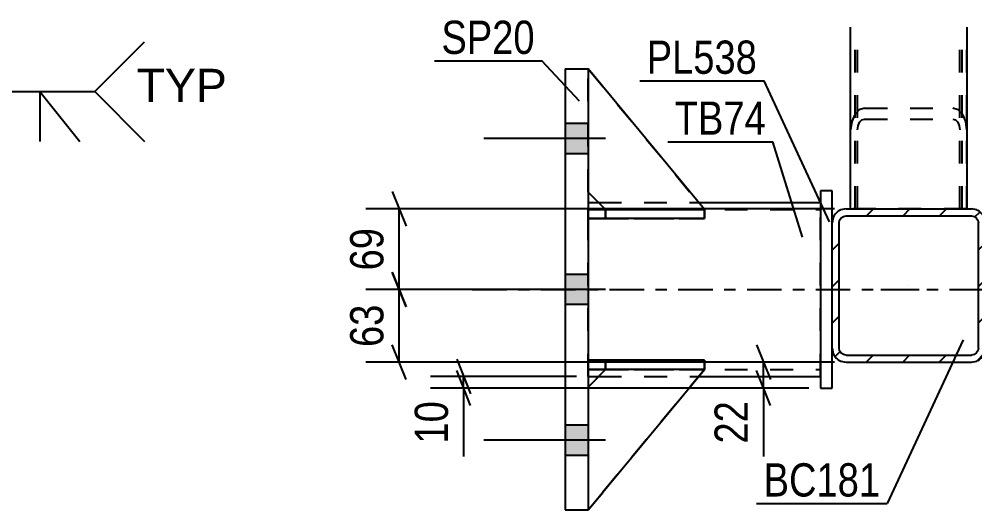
# Model space of a CAD drawing. Header units: millimetres. Extents: x 0 to 841, y 0 to 594.
# Drawn here: x 132.6 to 214.9, y 152.3 to 194.6 of the extents above; entities that cross this region are included whole.
import ezdxf

# ---------------------------------------------------------------- set-up
doc = ezdxf.new("R2010")
doc.units = ezdxf.units.MM
doc.linetypes.add('DXK_LINE_DOT2', pattern=[3.9198, 1.9599, -1.9599])
doc.linetypes.add('DXK_LINE_DOT3', pattern=[5.9187, 2.979, -0.9799, 0.9799, -0.9799])
doc.styles.add('Arial', font='ARIAL.TTF', dxfattribs={"height": 0.2})
doc.styles.add('Arial Narrow', font='ARIALN.TTF', dxfattribs={"height": 0.2})

# ---------------------------------------------------------------- blocks, each defined once
blk = doc.blocks.new('Part-318885039-1444 - 1248')
at = {"color": 7, "linetype": 'DXK_LINE_DOT2'}
for p, q in [((204.192, 178.212), (204.192, 193.87)), ((204.792, 178.212), (204.792, 193.87)), ((213.592, 178.212), (213.592, 193.87)), ((214.192, 178.212), (214.192, 193.87)), ((205.392, 186.889), (204.932, 186.747)), ((205.392, 186.889), (212.992, 186.889)), ((213.451, 186.747), (212.992, 186.889)), ((204.543, 186.344), (204.283, 185.74)), ((204.932, 186.747), (204.543, 186.344)), ((213.84, 186.344), (213.451, 186.747)), ((214.1, 185.74), (213.84, 186.344)), ((204.283, 185.74), (204.192, 185.028)), ((204.792, 185.028), (204.837, 185.384)), ((204.837, 185.384), (204.967, 185.686)), ((204.967, 185.686), (205.162, 185.888)), ((205.162, 185.888), (205.392, 185.958)), ((205.392, 185.958), (212.992, 185.958)), ((212.992, 185.958), (213.221, 185.888)), ((213.221, 185.888), (213.416, 185.686)), ((213.416, 185.686), (213.546, 185.384)), ((213.546, 185.384), (213.592, 185.028)), ((214.192, 185.028), (214.1, 185.74)), ((204.192, 178.212), (214.192, 178.212))]:
    blk.add_line(p, q, dxfattribs=at)
blk = doc.blocks.new('Part-318885039-1316 - 1248')
at = {"color": 7, "linetype": 'DXK_LINE_DOT2'}
for p, q in [((181.591, 179.665), (181.591, 190.274)), ((181.591, 190.274), (191.591, 178.165)), ((181.591, 190.274), (191.591, 178.165)), ((183.091, 178.165), (181.591, 179.665)), ((183.091, 178.165), (181.591, 179.665)), ((191.591, 178.165), (183.091, 178.165)), ((183.091, 178.165), (183.091, 178.165)), ((183.091, 178.165), (191.591, 178.165)), ((191.591, 178.165), (191.591, 178.165))]:
    blk.add_line(p, q, dxfattribs=at)
blk = doc.blocks.new('Part-318885039-1436 - 1248')
at = {"color": 2, "linetype": 'Continuous'}
for p, q in [((183.091, 164.364), (181.591, 162.864)), ((181.591, 152.274), (191.591, 164.364)), ((191.591, 164.364), (183.091, 164.364)), ((183.091, 164.364), (183.091, 164.364)), ((191.591, 164.364), (191.591, 164.364))]:
    blk.add_line(p, q, dxfattribs=at)
at = {"color": 7, "linetype": 'DXK_LINE_DOT2'}
for p, q in [((181.591, 162.864), (183.091, 164.364)), ((181.591, 152.274), (191.591, 164.364)), ((183.091, 164.364), (191.591, 164.364)), ((181.591, 162.864), (181.591, 152.274))]:
    blk.add_line(p, q, dxfattribs=at)
blk = doc.blocks.new('Part-318885039-1445 - 1248')
at = {"color": 2, "linetype": 'Continuous'}
for p, q in [((204.192, 178.212), (204.192, 193.87)), ((214.192, 193.87), (214.192, 178.212))]:
    blk.add_line(p, q, dxfattribs=at)
at = {"color": 7, "linetype": 'DXK_LINE_DOT2'}
for p, q in [((204.592, 178.212), (204.592, 193.87)), ((213.792, 178.212), (213.792, 193.87)), ((214.192, 178.212), (204.192, 178.212))]:
    blk.add_line(p, q, dxfattribs=at)
blk = doc.blocks.new('Part-318885039-1317 - 1248')
at = {"color": 2, "linetype": 'Continuous'}
for p, q in [((181.591, 190.274), (181.591, 190.274)), ((191.591, 178.165), (181.593, 190.273)), ((183.081, 178.174), (181.591, 179.665)), ((190.343, 178.165), (191.591, 178.165)), ((191.591, 178.165), (191.591, 178.165))]:
    blk.add_line(p, q, dxfattribs=at)
at = {"color": 7, "linetype": 'DXK_LINE_DOT2'}
for p, q in [((181.591, 190.274), (191.591, 178.165)), ((181.593, 190.273), (181.591, 190.274)), ((181.591, 179.665), (181.591, 190.274)), ((183.091, 178.165), (181.591, 179.665)), ((183.091, 178.165), (183.081, 178.174)), ((191.591, 178.165), (183.091, 178.165)), ((183.091, 178.165), (183.091, 178.165)), ((183.091, 178.165), (190.343, 178.165))]:
    blk.add_line(p, q, dxfattribs=at)
blk = doc.blocks.new('Part-318885039-1315 - 1248')
at = {"color": 7, "linetype": 'DXK_LINE_DOT2'}
for p, q in [((181.591, 165.175), (183.091, 165.175)), ((191.591, 165.175), (181.591, 165.174)), ((181.591, 165.174), (181.591, 165.175)), ((181.591, 165.175), (181.591, 164.375)), ((181.591, 165.174), (181.591, 164.374)), ((183.091, 165.175), (191.591, 165.175)), ((183.091, 165.175), (183.091, 164.375)), ((191.591, 165.175), (191.591, 164.375)), ((183.091, 164.375), (181.591, 164.375)), ((181.591, 164.374), (191.591, 164.375)), ((181.591, 164.374), (181.591, 164.375)), ((191.591, 164.375), (183.091, 164.375))]:
    blk.add_line(p, q, dxfattribs=at)
blk = doc.blocks.new('Part-318885039-1318 - 1248')
at = {"color": 7, "linetype": 'DXK_LINE_DOT2'}
for p, q in [((183.091, 164.364), (181.591, 162.864)), ((181.591, 152.274), (191.591, 164.364)), ((181.591, 162.864), (183.091, 164.364)), ((191.591, 164.364), (181.591, 152.274)), ((191.591, 164.364), (183.091, 164.364)), ((183.091, 164.364), (183.091, 164.364)), ((183.091, 164.364), (191.591, 164.364)), ((191.591, 164.364), (191.591, 164.364)), ((181.591, 162.864), (181.591, 152.274))]:
    blk.add_line(p, q, dxfattribs=at)
blk = doc.blocks.new('Part-318885039-1337 - 1248')
at = {"color": 2, "linetype": 'Continuous'}
for p, q in [((179.592, 190.273), (181.592, 190.273)), ((179.592, 190.273), (179.592, 152.273)), ((181.592, 190.273), (181.592, 152.273)), ((179.592, 152.273), (181.592, 152.273))]:
    blk.add_line(p, q, dxfattribs=at)
blk = doc.blocks.new('Part-318885039-1466 - 1248')
at = {"linetype": 'Continuous'}
h = blk.add_hatch(dxfattribs=at)
h.set_pattern_fill('', scale=0.7, style=0, pattern_type=0)
h.set_pattern_definition([(45, (215.0508, 165.1038), (-1.57154, 1.57154), [])])
h.paths.add_polyline_path([(214.592, 165.012), (215.051, 165.104), (215.44, 165.364), (215.7, 165.753), (215.792, 166.212), (215.792, 177.012), (215.7, 177.472), (215.44, 177.861), (215.051, 178.121), (214.592, 178.212), (203.792, 178.212), (203.332, 178.121), (202.943, 177.861), (202.683, 177.472), (202.592, 177.012), (202.592, 166.212), (202.683, 165.753), (202.943, 165.364), (203.332, 165.104), (203.792, 165.012)])
h.paths.add_polyline_path([(203.792, 165.612), (203.562, 165.658), (203.367, 165.788), (203.237, 165.983), (203.192, 166.212), (203.192, 177.012), (203.237, 177.242), (203.367, 177.437), (203.562, 177.567), (203.792, 177.612), (214.592, 177.612), (214.821, 177.567), (215.016, 177.437), (215.146, 177.242), (215.192, 177.012), (215.192, 166.212), (215.146, 165.983), (215.016, 165.788), (214.821, 165.658), (214.592, 165.612)])
at = {"color": 2, "linetype": 'Continuous'}
for p, q in [((203.792, 178.212), (203.332, 178.121)), ((203.792, 178.212), (214.592, 178.212)), ((215.051, 178.121), (214.592, 178.212)), ((202.683, 177.472), (202.592, 177.012)), ((202.592, 166.212), (202.592, 177.012)), ((203.192, 177.012), (203.237, 177.242)), ((203.192, 166.212), (203.192, 177.012)), ((203.237, 177.242), (203.367, 177.437)), ((203.367, 177.437), (203.562, 177.567)), ((203.562, 177.567), (203.792, 177.612)), ((203.792, 177.612), (214.592, 177.612)), ((214.592, 177.612), (214.821, 177.567)), ((214.821, 177.567), (215.016, 177.437)), ((215.016, 177.437), (215.146, 177.242)), ((215.146, 177.242), (215.192, 177.012)), ((215.192, 166.212), (215.192, 177.012)), ((215.792, 177.012), (215.7, 177.472)), ((215.792, 166.212), (215.792, 177.012)), ((202.592, 166.212), (202.683, 165.753)), ((203.237, 165.983), (203.192, 166.212)), ((203.367, 165.788), (203.237, 165.983)), ((203.562, 165.658), (203.367, 165.788)), ((203.792, 165.612), (203.562, 165.658)), ((203.792, 165.612), (214.592, 165.612)), ((214.821, 165.658), (214.592, 165.612)), ((215.016, 165.788), (214.821, 165.658)), ((215.146, 165.983), (215.016, 165.788)), ((215.192, 166.212), (215.146, 165.983)), ((215.7, 165.753), (215.792, 166.212)), ((203.332, 165.104), (203.792, 165.012)), ((203.792, 165.012), (214.592, 165.012)), ((214.592, 165.012), (215.051, 165.104))]:
    blk.add_line(p, q, dxfattribs=at)
at = {"color": 7, "linetype": 'DXK_LINE_DOT3'}
blk.add_line((209.192, 171.612), (209.192, 171.612), dxfattribs=at)
at = {"color": 2, "linetype": 'Continuous'}
for centre, start, end in [((203.792, 177.012), 112.5, 157.5), ((214.592, 177.012), 22.5, 67.5), ((203.792, 166.212), 202.5, 247.5), ((214.592, 166.212), 292.5, 337.5)]:
    blk.add_arc(centre, 1.2, start, end, dxfattribs=at)
blk = doc.blocks.new('Part-318885039-1343 - 1248')
at = {"color": 2, "linetype": 'Continuous'}
for p, q in [((181.591, 177.374), (181.591, 178.175)), ((181.591, 178.174), (190.343, 178.175)), ((191.591, 178.175), (191.583, 178.175)), ((191.591, 177.375), (191.591, 178.175)), ((191.591, 177.375), (181.591, 177.374)), ((181.591, 177.374), (181.591, 177.375))]:
    blk.add_line(p, q, dxfattribs=at)
at = {"color": 7, "linetype": 'DXK_LINE_DOT2'}
for p, q in [((183.091, 178.175), (181.591, 178.175)), ((183.091, 177.375), (183.091, 178.175)), ((183.091, 178.175), (191.583, 178.175)), ((181.591, 177.375), (183.091, 177.375)), ((183.091, 177.375), (191.591, 177.375))]:
    blk.add_line(p, q, dxfattribs=at)
blk = doc.blocks.new('Part-318885039-1385 - 1248')
at = {"color": 2, "linetype": 'Continuous'}
for p, q in [((181.592, 178.773), (182.483, 178.773)), ((191.089, 178.773), (201.592, 178.773)), ((181.592, 163.773), (182.5, 163.773)), ((191.102, 163.773), (201.592, 163.773))]:
    blk.add_line(p, q, dxfattribs=at)
at = {"color": 7, "linetype": 'DXK_LINE_DOT2'}
for p, q in [((181.592, 163.773), (181.592, 178.773)), ((182.483, 178.773), (191.089, 178.773)), ((201.592, 163.773), (201.592, 178.773)), ((181.592, 178.173), (201.592, 178.173)), ((181.592, 164.373), (201.592, 164.373)), ((182.5, 163.773), (191.102, 163.773))]:
    blk.add_line(p, q, dxfattribs=at)
at = {"color": 7, "linetype": 'DXK_LINE_DOT3'}
blk.add_line((171.592, 171.273), (211.592, 171.273), dxfattribs=at)
blk = doc.blocks.new('Part-318885039-1400 - 1248')
at = {"color": 2, "linetype": 'Continuous'}
for p, q in [((202.592, 179.775), (201.592, 179.775)), ((201.592, 179.775), (201.592, 162.775)), ((202.592, 177.012), (202.592, 179.775)), ((202.592, 162.775), (202.592, 166.212)), ((201.592, 162.775), (202.592, 162.775))]:
    blk.add_line(p, q, dxfattribs=at)
at = {"color": 7, "linetype": 'DXK_LINE_DOT2'}
blk.add_line((202.592, 166.212), (202.592, 177.012), dxfattribs=at)
blk = doc.blocks.new('Bolt-318885039-1415 - 1248')
at = {"linetype": 'Continuous'}
for points in [[(181.592, 182.973), (181.592, 185.573), (179.592, 185.573), (179.592, 182.973)], [(181.592, 182.973), (181.592, 185.573), (179.592, 185.573), (179.592, 182.973)], [(181.592, 182.973), (181.592, 185.573), (179.592, 185.573), (179.592, 182.973)], [(181.592, 169.973), (181.592, 172.573), (179.592, 172.573), (179.592, 169.973)], [(181.592, 169.973), (181.592, 172.573), (179.592, 172.573), (179.592, 169.973)], [(181.592, 156.973), (181.592, 159.573), (179.592, 159.573), (179.592, 156.973)], [(181.592, 156.973), (181.592, 159.573), (179.592, 159.573), (179.592, 156.973)], [(181.592, 156.973), (181.592, 159.573), (179.592, 159.573), (179.592, 156.973)]]:
    blk.add_hatch(color=1, dxfattribs=at).paths.add_polyline_path(points)
at = {"color": 1, "linetype": 'Continuous'}
for p, q in [((181.592, 185.573), (179.592, 185.573)), ((181.592, 185.573), (179.592, 185.573)), ((181.592, 185.573), (179.592, 185.573)), ((183.092, 184.273), (172.592, 184.273)), ((183.092, 184.273), (172.592, 184.273)), ((183.092, 184.273), (172.592, 184.273)), ((181.592, 182.973), (179.592, 182.973)), ((181.592, 182.973), (179.592, 182.973)), ((181.592, 182.973), (179.592, 182.973)), ((181.592, 172.573), (179.592, 172.573)), ((181.592, 172.573), (179.592, 172.573)), ((183.092, 171.273), (172.592, 171.273)), ((183.092, 171.273), (172.592, 171.273)), ((181.592, 169.973), (179.592, 169.973)), ((181.592, 169.973), (179.592, 169.973)), ((181.592, 159.573), (179.592, 159.573)), ((181.592, 159.573), (179.592, 159.573)), ((181.592, 159.573), (179.592, 159.573)), ((183.092, 158.273), (172.592, 158.273)), ((183.092, 158.273), (172.592, 158.273)), ((183.092, 158.273), (172.592, 158.273)), ((181.592, 156.973), (179.592, 156.973)), ((181.592, 156.973), (179.592, 156.973)), ((181.592, 156.973), (179.592, 156.973))]:
    blk.add_line(p, q, dxfattribs=at)
blk = doc.blocks.new('Part-318885039-1429 - 1248')
at = {"color": 7, "linetype": 'DXK_LINE_DOT2'}
for p, q in [((181.591, 178.175), (183.091, 178.175)), ((191.591, 178.175), (181.591, 178.174)), ((181.591, 178.174), (181.591, 178.175)), ((181.591, 178.175), (181.591, 177.375)), ((181.591, 178.174), (181.591, 177.374)), ((183.091, 178.175), (191.591, 178.175)), ((183.091, 178.175), (183.091, 177.375)), ((191.591, 178.175), (191.591, 177.375)), ((183.091, 177.375), (181.591, 177.375)), ((181.591, 177.374), (191.591, 177.375)), ((181.591, 177.374), (181.591, 177.375)), ((191.591, 177.375), (183.091, 177.375))]:
    blk.add_line(p, q, dxfattribs=at)
blk = doc.blocks.new('Part-318885039-1430 - 1248')
at = {"color": 2, "linetype": 'Continuous'}
for p, q in [((181.591, 164.374), (181.591, 165.175)), ((191.591, 165.175), (181.591, 165.174)), ((191.591, 164.375), (191.591, 165.175)), ((191.591, 164.375), (181.591, 164.374)), ((181.591, 164.374), (181.591, 164.375))]:
    blk.add_line(p, q, dxfattribs=at)
at = {"color": 7, "linetype": 'DXK_LINE_DOT2'}
for p, q in [((183.091, 165.175), (181.591, 165.175)), ((183.091, 164.375), (183.091, 165.175)), ((191.591, 165.175), (183.091, 165.175)), ((181.591, 164.375), (183.091, 164.375)), ((183.091, 164.375), (191.591, 164.375))]:
    blk.add_line(p, q, dxfattribs=at)
blk = doc.blocks.new('Part-318885039-1475 - 1248')
at = {"color": 2, "linetype": 'Continuous'}
for p, q in [((227.294, 178.773), (216.792, 178.773)), ((236.792, 178.773), (235.9, 178.773)), ((227.281, 163.773), (216.792, 163.773)), ((236.792, 163.773), (235.883, 163.773))]:
    blk.add_line(p, q, dxfattribs=at)
at = {"color": 7, "linetype": 'DXK_LINE_DOT2'}
for p, q in [((216.792, 163.773), (216.792, 178.773)), ((235.9, 178.773), (227.294, 178.773)), ((236.792, 178.773), (236.792, 163.773)), ((236.792, 178.173), (216.792, 178.173)), ((216.792, 164.373), (236.792, 164.373)), ((235.883, 163.773), (227.281, 163.773))]:
    blk.add_line(p, q, dxfattribs=at)
at = {"color": 7, "linetype": 'DXK_LINE_DOT3'}
blk.add_line((206.792, 171.273), (246.792, 171.273), dxfattribs=at)
blk = doc.blocks.new('StraightDimension-318885039-1556 - 1248')
at = {"color": 7, "linetype": 'Continuous'}
for p, q in [((164.698, 172.773), (165.898, 169.773)), ((173.632, 171.273), (162.448, 171.273)), ((165.298, 165.012), (165.298, 171.273)), ((165.898, 163.512), (164.698, 166.512)), ((202.791, 165.012), (162.448, 165.012))]:
    blk.add_line(p, q, dxfattribs=at)
at = {"color": 0}
blk.add_wipeout([(164.548, 170.571), (160.348, 170.571), (160.348, 165.714), (164.548, 165.714)], dxfattribs=at)
at = {"color": 3, "style": 'Arial Narrow'}
blk.add_text('63', height=2.8633, rotation=90.00021, dxfattribs=at).set_placement((163.948, 166.314))
blk = doc.blocks.new('StraightDimension-318885039-1484 - 1248')
at = {"color": 7, "linetype": 'Continuous'}
for p, q in [((170.262, 165.273), (171.462, 162.273)), ((171.462, 161.275), (170.262, 164.275)), ((180.592, 163.773), (168.012, 163.773)), ((170.862, 162.775), (170.862, 163.773)), ((200.592, 162.775), (168.012, 162.775)), ((170.862, 162.775), (170.862, 156.868)), ((170.862, 162.775), (170.862, 156.868))]:
    blk.add_line(p, q, dxfattribs=at)
at = {"color": 0}
blk.add_wipeout([(170.112, 162.25), (165.912, 162.25), (165.912, 157.393), (170.112, 157.393)], dxfattribs=at)
at = {"color": 3, "style": 'Arial Narrow'}
blk.add_text('10', height=2.8633, rotation=90.00021, dxfattribs=at).set_placement((169.512, 157.993))
blk = doc.blocks.new('StraightDimension-318885039-1523 - 1248')
at = {"color": 7, "linetype": 'Continuous'}
for p, q in [((196.085, 166.512), (197.285, 163.512)), ((202.791, 165.012), (193.835, 165.012)), ((196.685, 162.775), (196.685, 165.012)), ((197.285, 161.275), (196.085, 164.275)), ((200.592, 162.775), (193.835, 162.775)), ((196.685, 162.775), (196.685, 156.868)), ((196.685, 162.775), (196.685, 156.868))]:
    blk.add_line(p, q, dxfattribs=at)
at = {"color": 0}
blk.add_wipeout([(195.935, 162.25), (191.735, 162.25), (191.735, 157.393), (195.935, 157.393)], dxfattribs=at)
at = {"color": 3, "style": 'Arial Narrow'}
blk.add_text('22', height=2.8633, rotation=90.00021, dxfattribs=at).set_placement((195.335, 157.993))
blk = doc.blocks.new('StraightDimension-318885039-1566 - 1248')
at = {"color": 7, "linetype": 'Continuous'}
for p, q in [((164.698, 179.712), (165.898, 176.712)), ((202.791, 178.212), (162.448, 178.212)), ((165.298, 171.273), (165.298, 178.212)), ((165.898, 169.773), (164.698, 172.773)), ((173.632, 171.273), (162.448, 171.273))]:
    blk.add_line(p, q, dxfattribs=at)
at = {"color": 0}
blk.add_wipeout([(164.548, 177.171), (160.348, 177.171), (160.348, 172.314), (164.548, 172.314)], dxfattribs=at)
at = {"color": 3, "style": 'Arial Narrow'}
blk.add_text('69', height=2.8633, rotation=90.00021, dxfattribs=at).set_placement((163.948, 172.914))
blk = doc.blocks.new('WeldMark-318885039-1843 - 1578')
at = {"linetype": 'Continuous'}
blk.add_hatch(color=30, dxfattribs=at).paths.add_polyline_path([(119.018, 177.023), (116.309, 175.532), (117.997, 178.122)])
at = {"color": 30, "linetype": 'Continuous'}
for p, q in [((116.309, 175.532), (130.087, 188.322)), ((130.087, 188.322), (139.087, 188.322))]:
    blk.add_line(p, q, dxfattribs=at)
at = {"color": 3, "linetype": 'Continuous'}
for q in [(137.802, 184.036), (134.373, 184.036)]:
    blk.add_line((134.373, 188.322), q, dxfattribs=at)
for start, end in [(90, 270), (270, 90)]:
    blk.add_arc((130.087, 188.322), 1.5, start, end, dxfattribs=at)
at = {"color": 0, "linetype": 'Continuous'}
blk.add_wipeout([(150.463, 187.422), (150.463, 190.422), (142.687, 190.422), (142.687, 187.422)], dxfattribs=at)
blk.add_wipeout([(150.463, 187.422), (150.463, 190.422), (142.687, 190.422), (142.687, 187.422)], dxfattribs=at)
at = {"color": 3, "linetype": 'Continuous'}
for q in [(143.373, 192.608), (143.373, 184.036)]:
    blk.add_line((139.087, 188.322), q, dxfattribs=at)
at = {"color": 3, "linetype": 'Continuous', "style": 'Arial'}
blk.add_text('TYP', height=2.8652, dxfattribs=at).set_placement((142.687, 187.422))
blk = doc.blocks.new('Mark-318885039-1396 - 1248')
at = {"color": 30, "linetype": 'Continuous'}
for p in [(186.027, 189.258), (202.37, 177.093)]:
    blk.add_line(p, (196.731, 189.258), dxfattribs=at)
at = {"color": 0}
blk.add_wipeout([(196.131, 189.858), (196.131, 192.858), (186.627, 192.858), (186.627, 189.858)], dxfattribs=at)
blk.add_wipeout([(196.131, 189.858), (196.131, 192.858), (186.627, 192.858), (186.627, 189.858)], dxfattribs=at)
at = {"color": 3, "style": 'Arial Narrow'}
blk.add_text('PL538', height=2.8633, dxfattribs=at).set_placement((186.627, 189.858))
blk = doc.blocks.new('Mark-318885039-1332 - 1248')
at = {"color": 30, "linetype": 'Continuous'}
for p in [(168.347, 190.972), (180.83, 187.499)]:
    blk.add_line(p, (177.586, 190.972), dxfattribs=at)
at = {"color": 0}
blk.add_wipeout([(176.986, 191.572), (176.986, 194.572), (168.947, 194.572), (168.947, 191.572)], dxfattribs=at)
blk.add_wipeout([(176.986, 191.572), (176.986, 194.572), (168.947, 194.572), (168.947, 191.572)], dxfattribs=at)
at = {"color": 3, "style": 'Arial Narrow'}
blk.add_text('SP20', height=2.8633, dxfattribs=at).set_placement((168.947, 191.572))
blk = doc.blocks.new('Mark-318885039-1381 - 1248')
at = {"color": 30, "linetype": 'Continuous'}
for p in [(188.442, 184.006), (200.034, 175.772)]:
    blk.add_line(p, (197.497, 184.006), dxfattribs=at)
at = {"color": 0}
blk.add_wipeout([(196.897, 184.606), (196.897, 187.606), (189.042, 187.606), (189.042, 184.606)], dxfattribs=at)
blk.add_wipeout([(196.897, 184.606), (196.897, 187.606), (189.042, 187.606), (189.042, 184.606)], dxfattribs=at)
at = {"color": 3, "style": 'Arial Narrow'}
blk.add_text('TB74', height=2.8633, dxfattribs=at).set_placement((189.042, 184.606))
blk = doc.blocks.new('Mark-318885039-1462 - 1248')
at = {"color": 30, "linetype": 'Continuous'}
for p in [(213.891, 166.933), (196.097, 152.827)]:
    blk.add_line(p, (207.346, 152.827), dxfattribs=at)
at = {"color": 0}
blk.add_wipeout([(206.746, 153.427), (206.746, 156.427), (196.697, 156.427), (196.697, 153.427)], dxfattribs=at)
blk.add_wipeout([(206.746, 153.427), (206.746, 156.427), (196.697, 156.427), (196.697, 153.427)], dxfattribs=at)
at = {"color": 3, "style": 'Arial Narrow'}
blk.add_text('BC181', height=2.8633, dxfattribs=at).set_placement((196.697, 153.427))

msp = doc.modelspace()

# ---------------------------------------------------------------- block references
for name in ['Part-318885039-1444 - 1248', 'Part-318885039-1445 - 1248', 'WeldMark-318885039-1843 - 1578', 'Part-318885039-1337 - 1248', 'Part-318885039-1316 - 1248', 'Part-318885039-1317 - 1248', 'Bolt-318885039-1415 - 1248', 'Part-318885039-1400 - 1248', 'Part-318885039-1385 - 1248', 'Part-318885039-1475 - 1248', 'Part-318885039-1343 - 1248', 'Part-318885039-1429 - 1248', 'Part-318885039-1466 - 1248', 'Part-318885039-1315 - 1248', 'Part-318885039-1430 - 1248', 'Part-318885039-1436 - 1248', 'Part-318885039-1318 - 1248']:
    msp.add_blockref(name, (0, 0))

# ---------------------------------------------------------------- next in the draw order: block references
for name in ['Mark-318885039-1332 - 1248', 'StraightDimension-318885039-1556 - 1248']:
    msp.add_blockref(name, (0, 0))

# ---------------------------------------------------------------- next in the draw order: block references
for name in ['StraightDimension-318885039-1566 - 1248', 'StraightDimension-318885039-1484 - 1248']:
    msp.add_blockref(name, (0, 0))

# ---------------------------------------------------------------- next in the draw order: block references
for name in ['Mark-318885039-1396 - 1248', 'StraightDimension-318885039-1523 - 1248']:
    msp.add_blockref(name, (0, 0))

# ---------------------------------------------------------------- next in the draw order: block references
for name in ['Mark-318885039-1381 - 1248', 'Mark-318885039-1462 - 1248']:
    msp.add_blockref(name, (0, 0))

doc.saveas('drawing.dxf')
